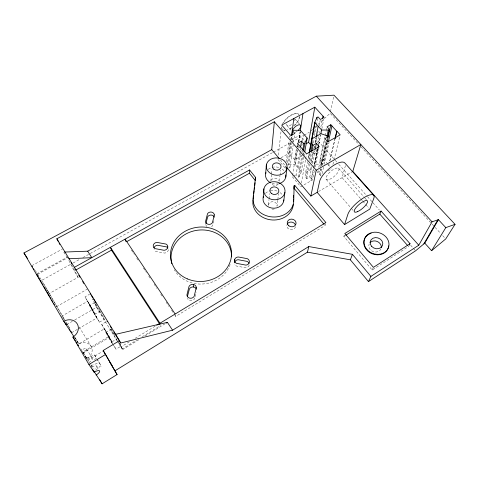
<?xml version="1.0" encoding="UTF-8"?>
<svg xmlns="http://www.w3.org/2000/svg" width="479" height="479" viewBox="0 0 479 479"><rect width="100%" height="100%" fill="white"/><g stroke="black" fill="none" stroke-linecap="round" stroke-linejoin="round"><path stroke-width="0.36" stroke-dasharray="2.4 1.8" d="M268.509 204.683L269.018 199.509M269.09 198.773L269.605 193.6M270.827 181.158L271.473 174.56M271.545 173.829L271.982 169.428M278.407 155.106L281.077 130.947M100.267 311.039L95.135 314.038L84.987 296.878L89.519 294.28M279.341 181.128L279.952 176.009M280.041 175.278L280.658 170.159M277.73 200.27L277.012 206.162A4.317 3.7 5.8 0 0 272.928 201.737A4.317 3.7 5.8 0 0 268.462 205.647M277.82 199.533L278.544 193.642M285.358 168.351L285.747 165.399M286.232 161.71L288.945 141.054M289.43 137.359L289.627 135.886M287.196 162.848L290.058 141.485M290.154 140.748L290.747 136.329M301.992 155.669L294.723 159.77L289.136 153.232L290.717 141.58M291.016 139.401L291.406 136.521M288.765 168.081L289.999 167.381L287.939 164.95L291.01 142.449M291.412 139.545L291.807 136.641M287.939 164.95L288.903 164.405L291.825 143.341M292.232 140.437L292.837 136.078M289.999 167.381L293.154 145.221M293.573 142.263L294.525 135.617M294.723 159.77L296.357 148.951M292.603 175.386L296.471 149.909M297.028 146.269L297.357 144.089M299.68 152.771L296.16 174.679L298.255 177.152L299.219 176.601L301.345 171.787L295.088 164.429L297.208 150.634M297.764 147.005L297.992 145.55L297.597 148.508M298.549 141.922L300.111 131.755M298.615 141.91L300.189 131.689M295.315 164.704L297.561 150.184M298.01 147.281L298.231 145.832M298.908 141.479L300.363 132.042M300.147 149.849L300.381 148.388M298.207 168.099L300.608 153.346M300.728 152.603L301.213 149.658M301.812 145.963L302.171 143.754M302.656 140.802L303.494 135.641M298.255 177.152L301.89 155.334M302.375 152.424L302.62 150.969M299.219 176.601L302.668 156.214M302.788 155.489L303.405 151.849M303.201 154.986L303.698 152.083M168.333 249.691L168.183 250.541A3.712 3.263 -10.9 0 1 164.548 253.062L155.795 251.439A3.712 3.251 -11.8 0 1 154.052 249.547M301.345 171.787L303.872 157.118M303.997 156.382L304.632 152.717M301.375 183.11L305.524 159.693M305.656 158.956L306.434 154.567M311.799 166.704L309.805 176.889L306.74 178.661L305.961 177.751L305.644 172.518L307.656 161.531M308.195 158.597L308.967 153.939M308.662 157.142L309.2 154.208M313.703 134.868L313.973 133.419M314.11 132.695L315.182 126.911M305.961 177.751L308.674 163.219M309.212 160.315L310.703 152.322M313.128 142.964L313.943 138.623M314.487 135.725L316.397 125.594M316.529 124.869L317.757 118.355M306.74 178.661L309.476 164.153M310.027 161.249L311.805 151.819M311.566 160.495L313.254 151.735M313.811 148.813L314.511 145.167M315.074 142.245L315.918 137.868M309.895 170.081L310.727 165.764M311.278 162.884L313.5 151.37M314.05 148.496L314.607 145.616M315.158 142.736L316.128 137.701M311.925 152.142L313.631 154.094L314.188 151.208M315.871 142.556L316.99 136.784M317.134 136.06L317.553 133.898M317.691 133.18L318.116 131.012M319.092 125.965L320.212 120.193M312.368 163.8L315.074 149.981M316.415 149.502L316.128 150.951L317.146 152.106L313.631 154.094M317.715 142.982L319.008 136.461M319.583 133.563L320.301 129.941M320.876 127.043L322.319 119.798M310.913 180.864L313.374 168.578M313.517 167.86L317.433 148.346M311.637 179.038L313.685 168.889M313.829 168.165L317.769 148.592M326.528 142.514L321.918 163.573L320.894 164.159L314.727 164.135L317.948 148.161M318.679 144.532L320.583 135.096M321.81 128.959L323.852 118.834M314.416 166.207L318.056 148.155M318.786 144.544L320.685 135.162M292.382 176.841L300.728 186.768L312.446 179.978L314.511 169.847M315.098 166.949L318.936 148.137M321.918 163.573L319.744 161.094L326.091 131.204M326.247 130.474L326.714 128.288M330.432 111.781L333.659 96.62M323.535 167.201L321.894 174.5L320.379 175.38L317.733 172.314L318.188 170.165M318.798 167.297L324.606 140.06M320.894 164.159L325.768 141.664M320.607 166.788L326.079 141.598M319.571 174.446L320.852 168.602M321.487 165.686L326.6 142.329M317.733 172.314L320.762 170.566L321.08 169.129M321.864 165.536L326.923 142.538M96.908 317.936L92.136 309.871L96.908 317.936L77.987 329.025M320.379 175.38L321.99 168.087M322.636 165.177L327.642 142.58M324.295 160.249L328.199 142.736M324.193 164.279L329.115 142.389M327.259 163.614L328.738 165.303L329.079 163.854M329.762 160.956L334.899 139.233M328.738 165.303L329.151 163.812M329.839 160.914L334.977 139.185M332.917 164.399L333.803 160.8M333.983 160.082L339.833 136.305M195.192 296.519L196.222 292.34M213.909 220.777L212.604 225.573A3.604 3.137 -3.1 0 1 211.347 226.795M325.564 223.759L325.085 225.543L175.661 316.409L174.835 315.17M409.419 244.811L408.503 246.511L372.171 270.066L343.85 236.404L344.431 234.662M194.851 297.908L194.516 298.746A3.838 3.521 -10.6 0 1 190.762 300.716A3.838 3.521 -10.6 0 1 187.469 298.315M89.609 305.596L99.422 322.187L89.609 305.596L94.614 302.704A9.664 0.305 59.3 0 0 94.608 302.842M309.895 153.555L308.428 156.878L314.727 164.135M372.171 270.066L373.41 267.378M105.811 321.954L101.692 324.421L110.847 340.024L112.098 341.772L116.738 338.982M112.505 343.329L108.44 336.707L82.819 352.035L83.268 352.933M311.099 130.863L312.733 129.354M314.907 127.336L317.625 124.815M318.17 124.312L330.127 113.224L358.903 144.52M94.417 359.855L96.459 357.993L94.567 354.969L86.483 357.873M95.794 370.231L100.931 365.567L97.207 359.442M104.38 328.845L109.416 337.3L104.38 328.845L78.436 344.239M293.591 125.911L294.19 125.408A11.203 5.155 -42.7 0 0 299.441 117.032M343.85 236.404L345.114 235.626M117.445 341.401L122.091 348.987L136.629 340.144M142.317 336.689L160.645 325.546M129.348 341.82L121.055 346.856L122.708 349.556L139.311 339.455M145.053 335.959L164.848 323.912M112.541 343.976L115.942 349.221L120.983 346.167M135.09 338.336L156.148 325.558M87.741 360.346L102.464 351.46M82.903 353.179L109.416 337.3M112.224 343.449L105.853 332.402L110.972 329.354M318.451 191.588L352.789 171.404M99.422 322.187L104.386 319.265M71.682 332.719L77.358 329.39M66.803 324.582L72.299 321.355M74.706 319.996L96.524 307.284L92.249 298.86M328.121 170.889L331.857 168.722M61.378 316.385L87.603 301.297L92.537 309.644L87.603 301.297M319.744 161.094L323.271 159.076L326.762 163.058M293.645 176.122L296.16 174.679M305.644 172.518L312.913 168.345M56.468 306.71L87.316 289.136M88.837 362.585L89.1 362.441A5.191 1.79 -30.7 0 0 92.339 358.549A5.191 1.79 -30.7 0 0 87.765 359.118M71.676 264.815L78.143 277.293L49.205 293.543L46.828 289.885M281.035 157.759L289.136 153.232M298.243 148.143L300.83 146.7M296.687 146.79L297.932 146.095M291.537 139.778L299.632 135.312L305.422 141.922M35.218 270.419L41.655 280.395L70.455 264.456M73.077 263.007L79.622 259.384M82.891 257.576L272.707 152.52M273.359 152.16L291.034 142.377M291.687 142.018L303.47 135.497M304.123 135.132L309.362 132.234M36.727 273.904L67.264 257.133M37.56 274.281L67.928 257.588M31.812 265.701L62.474 249.02M105.853 332.402L112.475 343.024M91.016 365.633L99.093 362.639M288.903 164.405L295.088 164.429M360.921 146.712L431.597 223.573M432.1 224.124L434.627 226.866M435.13 227.417L440.686 233.459M442.704 235.656L444.722 237.847M315.463 138.018L334.797 159.794M335.294 160.351L336.779 162.028M338.761 164.261L367.016 196.091M367.513 196.647L372.47 202.234M372.967 202.791L379.41 210.047M410.635 245.23L415.592 250.81M338.683 168.363L364.375 197.414M364.872 197.971L367.345 200.761M295.07 119.097L299.435 124.025M360.376 198.456L342.09 177.691L345.185 166.542A16.448 6.029 -41.2 0 0 345.419 164.405M360.867 199.019L362.352 200.701M362.843 201.258L365.315 204.066M365.812 204.629L368.776 207.994M328.81 165.261L329.678 166.249M287.041 125.642L290.873 130.037M319.984 169.668L320.762 170.566M326.313 179.493L351.568 208.646M352.053 209.203L353.029 210.329M309.805 176.889L312.446 179.978M280.329 159.836L286.047 166.626M277.922 159.495L286.304 169.476M95.135 314.038L84.987 296.878M101.734 324.361L112.098 341.772M82.819 352.035L83.346 352.813M81.693 350.718L82.933 352.556M80.7 348.676L90.609 364.178M131.402 250.092L134.3 254.427M136.778 258.145L138.431 260.624M143.395 268.066L146.293 272.401M148.777 276.12L150.43 278.598M154.154 284.179L157.046 288.52M160.77 294.094L162.429 296.573M166.147 302.153L169.045 306.494M171.524 310.212L173.182 312.691M74.341 337.198L78.813 343.922A9.484 8.412 -33.1 0 1 91.16 346.365A9.484 8.412 -33.1 0 1 87.274 358.478M62.725 317.547L64.354 320.008M79.203 327.025L91.142 346.329M63.803 252.08L67.557 258.205M112.272 343.281L108.44 336.707M78.143 277.293L74.227 270.91L68.587 260.067M96.524 307.284L117.056 340.773M83.813 353.562L84.382 354.484M86.19 357.909L83.717 353.73M97.201 359.25L101.494 366.519M69.82 328.744L65.695 321.756M74.694 336.971L78.813 343.922L74.676 336.845M94.567 354.969L96.83 358.801M86.669 348.922L92.219 358.364M96.854 366.291L98.626 369.297M85.651 356.604L87.591 359.986M41.655 280.395L64.515 319.475M66.018 322.05L69.784 328.48M90.98 364.812L93.201 368.614M65.324 321.116L42.314 281.514M90.932 365.944L92.405 368.471M84.076 354.424L83.603 353.023A5.161 1.85 -30.4 0 0 86.795 349.119A5.161 1.85 -30.4 0 0 82.202 349.592M85.537 356.933L87.004 359.448M114.224 346.036L115.942 349.221M66.922 324.834L67.204 325.349M121.055 346.856L122.091 348.987M119.505 342.964L122.708 349.556M175.404 315.224L175.661 316.409M294.89 119.109A5.179 2.383 -42.6 0 1 294.657 120.786M291.466 124.618A5.179 2.383 -42.6 0 1 286.927 123.426M297.208 131.162A5.209 2.329 -42.5 0 1 295.088 132.33M380.937 248.936A6.377 5.449 20.4 0 1 372.854 251.469A6.377 5.449 20.4 0 1 369.189 243.979M91.908 367.022A5.221 1.736 -31 0 1 96.596 365.908A5.221 1.736 -31 0 1 94.938 369.064M291.418 127.642A11.203 5.155 -42.7 0 1 287.442 129.719M285.4 130.204A11.203 5.155 -42.7 0 1 281.634 126.69M282.359 124.193A11.203 5.155 -42.7 0 1 297.567 113.427L299.004 114.403A11.209 5.149 -42.6 0 0 291.705 115.032A11.209 5.149 -42.6 0 0 283.46 122.81M299.716 116.14A11.209 5.149 -42.6 0 1 294.417 125.666M291.645 127.905A11.209 5.149 -42.6 0 1 287.669 129.983M285.017 130.504A11.209 5.149 -42.6 0 1 283.921 130.384M282.67 129.743A11.209 5.149 -42.6 0 1 281.862 126.959M278.64 183.768A10.221 8.544 5.5 0 1 271.413 183.134M268.312 169.374A10.221 8.544 5.5 0 1 271.551 167.554M272.168 167.363A10.221 8.544 5.5 0 1 279.311 167.596M282.167 169.063A10.221 8.544 5.5 0 1 283.987 170.74M119.325 342.958A9.849 0.317 59.2 0 1 117.511 340.982M117.199 340.473A9.849 0.317 59.2 0 1 111.332 330.324A9.849 0.317 59.2 0 1 113.116 332.534M113.397 332.983A9.849 0.317 59.2 0 1 114.307 334.462M114.409 334.402A10.173 0.341 59.2 0 1 111.134 328.983M98.003 307.895A9.664 0.305 59.3 0 1 104.177 318.625A9.664 0.305 59.3 0 1 101.249 314.469A9.664 0.305 59.3 0 1 94.932 303.536M95.62 304.099A9.664 0.305 59.3 0 1 96.554 305.554M99.895 310.572A9.981 0.323 59.3 0 1 99.207 309.56M97.111 306.231A9.981 0.323 59.3 0 1 95.836 304.135M230.159 264.546A30.297 27.04 -5.6 0 1 203.749 283.927A30.297 27.04 -5.6 0 1 174.266 269.737M295.483 226.651A4.395 3.82 8.9 0 1 290.466 229.663A4.395 3.82 8.9 0 1 286.825 225.13M265.462 193.36A10.43 8.897 5.7 0 1 269.857 190.846M270.491 190.684A10.43 8.897 5.7 0 1 277.766 191.325M280.059 192.606A10.43 8.897 5.7 0 1 282.628 195.354M278.251 184.241A4.233 3.557 5.5 0 1 271.539 183.84M271.156 180.284A4.233 3.557 5.5 0 1 275.15 178.326A4.233 3.557 5.5 0 1 278.952 180.745M274.257 208.952A4.317 3.7 5.8 0 1 272.03 209.066M206.964 226.531A3.604 3.137 -3.1 0 1 205.796 224.37M249.164 265.073A3.76 3.389 2.5 0 1 245.745 267.797L236.434 266.037A3.754 3.383 1.1 0 1 234.692 263.965M329.612 179.344A8.323 3.048 -41.2 0 0 339.036 169.111A8.323 3.048 -41.2 0 0 328.774 173.254A8.323 3.048 -41.2 0 0 329.612 179.344"/><path stroke-width="0.72" d="M234.662 262.486L234.68 259.768M293.19 204.551L293.154 205.844A20.334 17.382 5.7 0 1 272.306 219.981A20.334 17.382 5.7 0 1 252.846 203.419L253.271 196.294L255.541 177.344L249.559 169.961L74.083 267.498M293.387 197.611L293.447 195.438M156.789 325.169L325.882 222.573L294.759 185.361L294.142 185.714L293.663 202.749A20.501 17.483 5.7 0 1 272.647 216.969A20.501 17.483 5.7 0 1 253.026 200.306M255.541 177.344L255.349 180.583L249.421 173.242L249.559 169.961M263.187 197.462L263.893 188.864M265.641 173.715L266.396 164.758M279.377 158.699L271.749 149.646L274.353 121.786L56.851 238.776L58.51 241.943M253.098 199.432L253.619 195.085M253.792 193.63L254.133 190.732M254.307 189.283L254.571 187.109M254.744 185.66L255.085 182.756M285.771 177.152L286.975 168.249A10.454 8.664 5.4 0 0 272.958 158.345A10.454 8.664 5.4 0 0 270.084 173.105A10.454 8.664 5.4 0 0 286.975 168.249M291.603 135.084L293.843 118.529M292.004 135.192L292.597 130.839L293.639 130.264L300.339 130.306L307.159 138.048L304.758 151.981M283.724 201.024L284.903 192.486A10.67 9.035 5.6 0 0 270.611 182.176A10.67 9.035 5.6 0 0 267.647 197.558A10.67 9.035 5.6 0 0 284.903 192.486M300.297 130.965L302.973 113.583M293.837 187.63L294.142 185.714M300.614 146.927L301.554 141.089L297.465 143.359L306.566 153.837L319.23 146.688L316.356 143.431L313.038 145.293L311.943 151.095M324.139 224.406L294.244 188.552L294.759 185.361M293.364 201.348L293.777 198.851M302.74 150.244L303.83 143.694L301.554 141.089M303.524 151.119L304.878 143.113L307.159 138.048M306.003 143.814L308.584 142.365L314.829 107.164L324.139 117.391L320.355 119.475L318.026 116.906L316.93 117.505L314.739 122.385L309.099 153.208M309.47 152.741L314.996 122.666M316.661 118.954L316.93 117.505M310.841 151.598L312.194 144.329L311.817 138.82L320.972 133.719L327.331 135.844L328.187 136.79L324.912 138.629L327.804 141.856L340.186 134.868L336.863 131.222L335.072 138.509M316.2 136.407L318.164 126.187M315.212 149.25L316.356 143.431M322.606 118.349L323.038 116.175M317.918 147.867L318.355 145.694M320.87 133.647L321.607 130.019L314.739 122.385M286.526 167.195L310.841 196.067L316.224 170.213L360.843 144.526L352.789 171.404L418.772 245.212L370.896 276.395L368.471 281.598L350.365 259.822L307.464 252.164L114.894 370.89L117.08 374.548L102.093 383.823L93.285 370.213M326.87 136.587L328.283 130.054L329.384 129.438L327.019 126.827L330.821 124.72L336.785 131.264M327.798 136.701L329.384 129.438M327.043 141.898L330.821 124.72M310.841 196.067L317.176 192.342L319.601 181.451A16.448 6.029 -41.2 0 1 331.336 166.955A16.448 6.029 -41.2 0 1 344.766 162.896L373.668 195.234M328.522 141.275L331.941 125.947M307.464 252.164L308.781 246.559L352.436 254.325L370.896 276.395M335.15 138.461L336.863 131.222M205.874 223.585L207.712 216.777A3.587 3.108 -2.8 0 1 211.197 215.071A3.587 3.108 -2.8 0 1 214.311 217.179M187.409 296.525L189.397 289.005A3.814 3.485 -9.5 0 1 193.528 286.981L194.474 287.238A3.814 3.485 -9.5 0 1 196.414 289.172M344.575 224.579L347.868 214.341A16.891 5.161 -40.4 0 1 363.872 197.695A16.891 5.161 -40.4 0 1 373.74 198.575L369.764 209.113L344.575 224.579L317.176 192.342M350.365 259.822L352.436 254.325M345.742 235.231L379.817 214.101L381.062 211.065L410.03 243.679L409.419 244.811M418.772 245.212L432.046 221.819L438.435 219.681L445.805 227.627L455.05 224.328L333.965 95.177L316.308 96.177L23.95 252.96L63.767 321.301L73.934 336.587M423.861 243.907L437.8 219.897M368.471 281.598L415.592 250.81L424.783 243.134L438.435 219.681M424.783 243.134L431.579 250.691L445.805 227.627M455.05 224.328L445.733 238.949L431.579 250.691M410.03 243.679L373.41 267.378L344.814 233.501L381.062 211.065M96.093 375.021L96.698 374.65A5.239 1.7 -31.1 0 0 99.596 370.89A5.239 1.7 -31.1 0 0 94.746 371.89L94.183 372.231L88.926 364.525L72.892 337.042A10.424 9.095 -30.4 0 0 77.305 323.954A10.424 9.095 -30.4 0 0 63.767 321.307M115.714 335.013L120.636 343.024L172.56 330.199L308.781 246.559M166.123 323.139L167.399 322.361L172.56 330.199M88.926 364.525L105.542 354.46L103.165 350.496L119.493 340.647L56.851 238.776M293.633 188.906L294.244 188.552M76.185 269.815L111.487 250.14L110.427 247.296L159.98 323.235M126.678 241.667L249.421 173.242M303.83 143.694L304.878 143.113M64.545 252.05L87.693 251.182L271.749 149.646M314.829 107.164L281.73 125.091L290.849 135.593L294.836 133.401L292.597 130.839M167.399 322.361L115.331 334.396L114.14 331.941M68.683 258.78L91.794 257.654L87.693 251.182M321.607 130.019L328.283 130.054M71.682 332.719L71.443 332.414M316.308 96.177L432.046 221.819M379.817 214.101L407.515 245.392M312.194 144.329L313.038 145.293M308.584 142.365L310.943 145.053M274.353 121.786L316.224 170.213M66.377 324.774L65.785 323.882M72.892 337.042L75.359 340.719M76.179 341.94L76.999 343.168M175.146 314.032L125.103 239.141L125.839 241.452M111.487 250.14L159.83 324.295M38.104 276.467L36.913 274.635L38.027 276.545M78.029 344.88L78.388 345.437M23.95 252.96L27.572 258.57M70.605 331.097L71.09 331.869M71.03 262.636L71.808 263.899M74.91 268.947L75.682 270.21M78.784 275.257L79.951 277.149M82.663 281.568L83.825 283.46M64.683 322.098L65.282 323.08M69.401 329.115L70.03 330.157M103.165 350.496L112.182 366.016M33.518 268.743L34.159 269.809M99.5 379.386L102.093 383.823M92.411 369.189L94.183 372.231M38.769 277.814L39.512 279.089M40.248 280.359L41.362 282.269M42.104 283.538L42.847 284.813M43.589 286.083L46.182 290.537M46.924 291.813L49.517 296.262M50.259 297.537L51.002 298.806M51.744 300.082L52.858 301.986M53.6 303.261L54.343 304.53M105.542 354.46L117.08 374.548M109.913 362.226L114.541 370.273M32.075 266.24L32.44 266.893M71.269 331.935L71.557 332.456M77.951 344.916L78.263 345.491M66.024 324.026L66.306 324.546M59.168 243.212L59.833 244.476M119.493 340.647L120.636 343.024M193.39 284.478L193.678 287.023M292.795 132.234A5.209 2.329 -42.5 0 1 294.908 127.043A5.209 2.329 -42.5 0 1 300.387 125.109A5.209 2.329 -42.5 0 1 298.243 130.306M388.738 245.841A12.711 10.837 20.2 0 1 377.326 254.816A12.711 10.837 20.2 0 1 364.184 245.404A12.711 10.837 20.2 0 1 371.135 233.237M369.962 242.781A6.377 5.449 20.4 0 1 377.254 241.488A6.377 5.449 20.4 0 1 381.302 247.559M285.855 174.919A10.221 8.544 5.5 0 1 279.275 183.607M270.815 182.864A10.221 8.544 5.5 0 1 265.959 172.638M106.973 321.265A10.173 0.341 59.2 0 1 107.386 321.786M110.374 326.439A10.173 0.341 59.2 0 1 111.379 328.091M90.166 293.908A9.981 0.323 59.3 0 1 90.507 294.316M91.172 295.292A9.981 0.323 59.3 0 1 92.884 297.986M93.609 299.159A9.981 0.323 59.3 0 1 94.597 300.794M94.932 301.357A9.981 0.323 59.3 0 1 95.95 303.069M171.817 263.755A30.297 27.04 -5.6 0 1 198.055 230.154A30.297 27.04 -5.6 0 1 231.549 256.828M287.149 224.184A4.395 3.82 8.9 0 1 291.262 222.076A4.395 3.82 8.9 0 1 295.238 224.675M283.855 199.869A10.43 8.897 5.7 0 1 271.683 208.042A10.43 8.897 5.7 0 1 263.51 196.342M234.698 262.217A3.754 3.383 1.1 0 1 238.332 259.738L247.11 261.378A3.76 3.389 2.5 0 1 249.02 263.324M154.04 247.853A3.712 3.251 -11.8 0 1 157.579 245.242L166.554 246.901A3.712 3.263 -10.9 0 1 167.878 248.068M196.3 287.526L194.181 296.273A3.874 3.545 -10.4 0 1 189.894 298.189A3.874 3.545 -10.4 0 1 186.912 294.92L189.019 286.46A3.85 3.509 -9.4 0 1 193.187 284.424L194.139 284.688A3.85 3.509 -9.4 0 1 196.3 287.526M214.335 214.975L212.436 222.621A3.634 3.161 -3.1 0 1 208.431 224.316A3.634 3.161 -3.1 0 1 205.575 221.406L207.509 213.772A3.616 3.125 -2.7 0 1 211.49 212.107A3.616 3.125 -2.7 0 1 214.335 214.975M234.722 259.492L234.59 260.372A3.79 3.407 1.1 0 0 236.47 263.342L245.865 265.115A3.79 3.413 2.5 0 0 249.314 262.378A3.79 3.413 2.5 0 0 247.242 258.654L238.392 257.001A3.79 3.407 1.1 0 0 234.722 259.492M167.782 246.883L167.632 247.739A3.742 3.281 -10.8 0 1 163.962 250.272L155.13 248.643A3.742 3.275 -11.7 0 1 153.364 245.038A3.742 3.275 -11.7 0 1 156.938 242.404L165.991 244.074A3.742 3.281 -10.8 0 1 167.782 246.883M366.902 249.481A12.729 10.843 20.2 0 0 388.253 248.122A12.729 10.843 20.2 0 0 374.321 232.213A12.729 10.843 20.2 0 0 366.902 249.481M371.614 246.32A6.443 5.491 20.2 0 0 382.428 245.673A6.443 5.491 20.2 0 0 375.41 237.602A6.443 5.491 20.2 0 0 371.614 246.32M357.657 211.616A8.55 2.611 -40.4 0 0 367.609 201.425A8.55 2.611 -40.4 0 0 357.4 206.054A8.55 2.611 -40.4 0 0 357.657 211.616M288.879 225.86A4.437 3.844 8.9 0 0 296.016 223.717A4.437 3.844 8.9 0 0 290.052 219.31A4.437 3.844 8.9 0 0 288.879 225.86M187.427 278.91A30.56 27.213 -5.5 0 0 231.489 251.948A30.56 27.213 -5.5 0 0 184.14 231.884A30.56 27.213 -5.5 0 0 187.427 278.91M273.886 169.255A4.401 3.646 5.4 0 0 281.011 167.237A4.401 3.646 5.4 0 0 275.126 163.046A4.401 3.646 5.4 0 0 273.886 169.255M271.533 193.54A4.491 3.802 5.6 0 0 278.814 191.432A4.491 3.802 5.6 0 0 272.814 187.073A4.491 3.802 5.6 0 0 271.533 193.54"/></g></svg>
